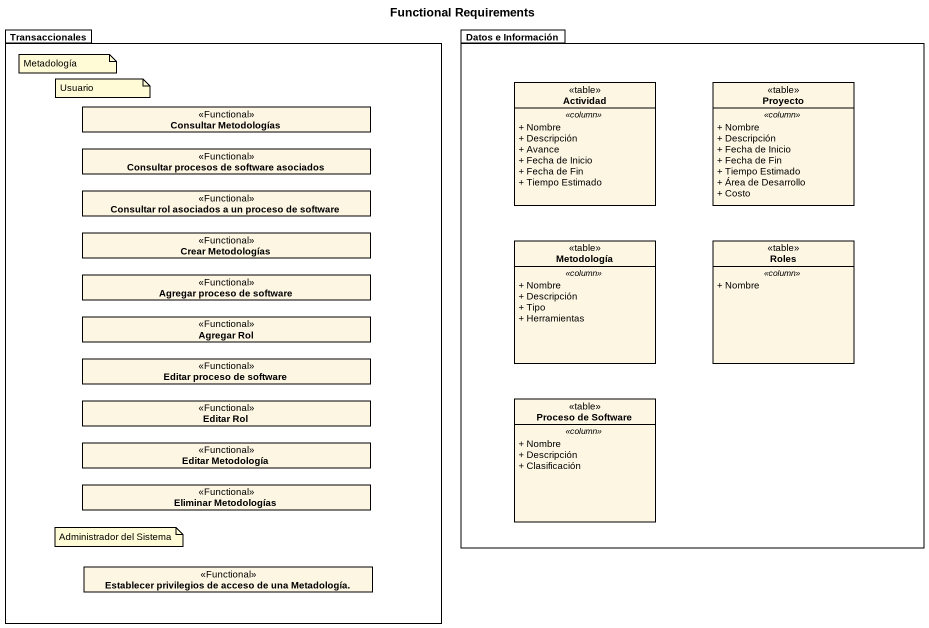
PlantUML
@startuml
title Functional Requirements
hide circle
hide empty members
skinparam classAttributeIconSize 0
package Transaccionales {
  class "Consultar Metodologías" as Consultar_Metodologías <<Functional>>
  class "Consultar procesos de software asociados" as Consultar_procesos_de <<Functional>>
  class "Consultar rol asociados a un proceso de software" as Consultar_rol_asociados_a <<Functional>>
  class "Crear Metodologías" as Crear_Metodologías <<Functional>>
  class "Agregar proceso de software" as Agregar_proceso_de_software <<Functional>>
  class "Agregar Rol" as Agregar_Rol <<Functional>>
  class "Editar proceso de software" as Editar_proceso_de_software <<Functional>>
  class "Editar Rol" as Editar_Rol <<Functional>>
  class "Editar Metodología" as Editar_Metodología <<Functional>>
  class "Eliminar Metodologías" as Eliminar_Metodologías <<Functional>>
  class "Establecer privilegios de acceso de una Metadología." as Establecer_privilegios_de <<Functional>>
}
package "Datos e Información" as Datos_e_Información {
  class Actividad <<table>> {
    .. <<column>> ..
    + Nombre
    + Descripción
    + Avance
    + Fecha de Inicio
    + Fecha de Fin
    + Tiempo Estimado
  }
  class Proyecto <<table>> {
    .. <<column>> ..
    + Nombre
    + Descripción
    + Fecha de Inicio
    + Fecha de Fin
    + Tiempo Estimado
    + Área de Desarrollo
    + Costo
  }
  class Metodología <<table>> {
    .. <<column>> ..
    + Nombre
    + Descripción
    + Tipo
    + Herramientas
  }
  class Roles <<table>> {
    .. <<column>> ..
    + Nombre
  }
  class "Proceso de Software" as Proceso_de_Software <<table>> {
    .. <<column>> ..
    + Nombre
    + Descripción
    + Clasificación
  }
}
note as N1
  Metadología
end note
note as N2
  Usuario
end note
note as N3
  Administrador del Sistema
end note
@enduml
